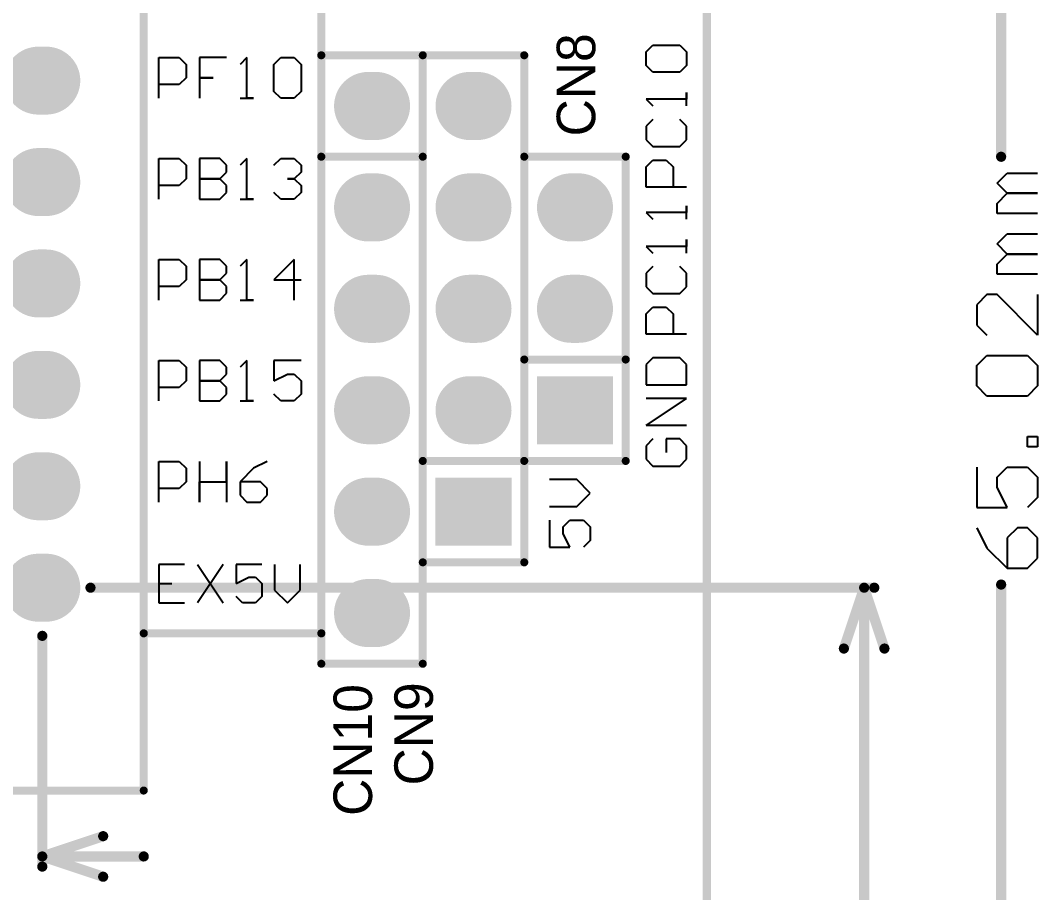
# Model space of a CAD drawing. Header units: millimetres. Extents: x -0.56 to 8.11, y -1.04 to 4.22.
# Drawn here: x 7.103 to 8.106, y 0.584 to 1.444 of the extents above; entities that cross this region are included whole.
import ezdxf

# ---------------------------------------------------------------- set-up
doc = ezdxf.new("R2010")
doc.units = ezdxf.units.MM
doc.header["$MEASUREMENT"] = 0
for name, color, linetype in [('BottomLayer', 5, 'Continuous'), ('BottomSolder', 6, 'Continuous'), ('KeepOutLayer', 6, 'Continuous'), ('MultiLayer', 9, 'Continuous'), ('PadHoleLayer', 156, 'Continuous'), ('TopLayer', 1, 'Continuous'), ('TopOverlay', 2, 'Continuous'), ('TopSolder', 216, 'Continuous')]:
    doc.layers.add(name, color=color, linetype=linetype)

# ---------------------------------------------------------------- blocks, each defined once
blk = doc.blocks.new('DC3_24P_12')
at = {"layer": 'BottomLayer', "const_width": 0.0591}
for points in [[(0.0961, -0.6), (0.1039, -0.6)], [(0.0961, -0.7), (0.1039, -0.7)], [(0.0961, -0.8), (0.1039, -0.8)], [(0.0961, -0.9), (0.1039, -0.9)], [(0.0961, -1), (0.1039, -1)], [(0.0961, -1.1), (0.1039, -1.1)]]:
    blk.add_lwpolyline(points, dxfattribs=at)
at = {"layer": 'BottomLayer', "const_width": 0.0295}
for points in [[(0.0813, -0.6, 1), (0.1108, -0.6, 1)], [(0.0892, -0.6, 1), (0.1187, -0.6, 1)], [(0.0813, -0.7, 1), (0.1108, -0.7, 1)], [(0.0892, -0.7, 1), (0.1187, -0.7, 1)], [(0.0813, -0.8, 1), (0.1108, -0.8, 1)], [(0.0892, -0.8, 1), (0.1187, -0.8, 1)], [(0.0813, -0.9, 1), (0.1108, -0.9, 1)], [(0.0892, -0.9, 1), (0.1187, -0.9, 1)], [(0.0813, -1, 1), (0.1108, -1, 1)], [(0.0892, -1, 1), (0.1187, -1, 1)], [(0.0813, -1.1, 1), (0.1108, -1.1, 1)], [(0.0892, -1.1, 1), (0.1187, -1.1, 1)]]:
    blk.add_lwpolyline(points, format="xyb", close=True, dxfattribs=at)
at = {"layer": 'BottomSolder', "const_width": 0.0671}
for points in [[(0.0961, -0.6), (0.1039, -0.6)], [(0.0961, -0.7), (0.1039, -0.7)], [(0.0961, -0.8), (0.1039, -0.8)], [(0.0961, -0.9), (0.1039, -0.9)], [(0.0961, -1), (0.1039, -1)], [(0.0961, -1.1), (0.1039, -1.1)]]:
    blk.add_lwpolyline(points, dxfattribs=at)
at = {"layer": 'BottomSolder', "const_width": 0.0335}
for points in [[(0.0793, -0.6, 1), (0.1128, -0.6, 1)], [(0.0872, -0.6, 1), (0.1207, -0.6, 1)], [(0.0793, -0.7, 1), (0.1128, -0.7, 1)], [(0.0872, -0.7, 1), (0.1207, -0.7, 1)], [(0.0793, -0.8, 1), (0.1128, -0.8, 1)], [(0.0872, -0.8, 1), (0.1207, -0.8, 1)], [(0.0793, -0.9, 1), (0.1128, -0.9, 1)], [(0.0872, -0.9, 1), (0.1207, -0.9, 1)], [(0.0793, -1, 1), (0.1128, -1, 1)], [(0.0872, -1, 1), (0.1207, -1, 1)], [(0.0793, -1.1, 1), (0.1128, -1.1, 1)], [(0.0872, -1.1, 1), (0.1207, -1.1, 1)]]:
    blk.add_lwpolyline(points, format="xyb", close=True, dxfattribs=at)
at = {"layer": 'MultiLayer', "const_width": 0.0591}
for points in [[(0.0961, -0.6), (0.1039, -0.6)], [(0.0961, -0.7), (0.1039, -0.7)], [(0.0961, -0.8), (0.1039, -0.8)], [(0.0961, -0.9), (0.1039, -0.9)], [(0.0961, -1), (0.1039, -1)], [(0.0961, -1.1), (0.1039, -1.1)]]:
    blk.add_lwpolyline(points, dxfattribs=at)
at = {"layer": 'MultiLayer', "const_width": 0.0295}
for points in [[(0.0813, -0.6, 1), (0.1108, -0.6, 1)], [(0.0892, -0.6, 1), (0.1187, -0.6, 1)], [(0.0813, -0.7, 1), (0.1108, -0.7, 1)], [(0.0892, -0.7, 1), (0.1187, -0.7, 1)], [(0.0813, -0.8, 1), (0.1108, -0.8, 1)], [(0.0892, -0.8, 1), (0.1187, -0.8, 1)], [(0.0813, -0.9, 1), (0.1108, -0.9, 1)], [(0.0892, -0.9, 1), (0.1187, -0.9, 1)], [(0.0813, -1, 1), (0.1108, -1, 1)], [(0.0892, -1, 1), (0.1187, -1, 1)], [(0.0813, -1.1, 1), (0.1108, -1.1, 1)], [(0.0892, -1.1, 1), (0.1187, -1.1, 1)]]:
    blk.add_lwpolyline(points, format="xyb", close=True, dxfattribs=at)
at = {"layer": 'PadHoleLayer', "const_width": 0.0197}
for points in [[(0.0902, -0.6, 1), (0.1098, -0.6, 1)], [(0.0902, -0.7, 1), (0.1098, -0.7, 1)], [(0.0902, -0.8, 1), (0.1098, -0.8, 1)], [(0.0902, -0.9, 1), (0.1098, -0.9, 1)], [(0.0902, -1, 1), (0.1098, -1, 1)], [(0.0902, -1.1, 1), (0.1098, -1.1, 1)]]:
    blk.add_lwpolyline(points, format="xyb", close=True, dxfattribs=at)
at = {"layer": 'TopLayer', "const_width": 0.0591}
for points in [[(0.0961, -0.6), (0.1039, -0.6)], [(0.0961, -0.7), (0.1039, -0.7)], [(0.0961, -0.8), (0.1039, -0.8)], [(0.0961, -0.9), (0.1039, -0.9)], [(0.0961, -1), (0.1039, -1)], [(0.0961, -1.1), (0.1039, -1.1)]]:
    blk.add_lwpolyline(points, dxfattribs=at)
at = {"layer": 'TopLayer', "const_width": 0.0295}
for points in [[(0.0813, -0.6, 1), (0.1108, -0.6, 1)], [(0.0892, -0.6, 1), (0.1187, -0.6, 1)], [(0.0813, -0.7, 1), (0.1108, -0.7, 1)], [(0.0892, -0.7, 1), (0.1187, -0.7, 1)], [(0.0813, -0.8, 1), (0.1108, -0.8, 1)], [(0.0892, -0.8, 1), (0.1187, -0.8, 1)], [(0.0813, -0.9, 1), (0.1108, -0.9, 1)], [(0.0892, -0.9, 1), (0.1187, -0.9, 1)], [(0.0813, -1, 1), (0.1108, -1, 1)], [(0.0892, -1, 1), (0.1187, -1, 1)], [(0.0813, -1.1, 1), (0.1108, -1.1, 1)], [(0.0892, -1.1, 1), (0.1187, -1.1, 1)]]:
    blk.add_lwpolyline(points, format="xyb", close=True, dxfattribs=at)
at = {"layer": 'TopOverlay', "const_width": 0.00787}
for points in [[(0.2, -1.3), (0.2, 0.2)], [(-0.1, -1.3), (0.2, -1.3)]]:
    blk.add_lwpolyline(points, dxfattribs=at)
at = {"layer": 'TopOverlay', "const_width": 0.00394}
blk.add_lwpolyline([(0.198, -1.3, 1), (0.202, -1.3, 1)], format="xyb", close=True, dxfattribs=at)
blk.add_lwpolyline([(0.198, -1.3, 1), (0.202, -1.3, 1)], format="xyb", close=True, dxfattribs=at)
at = {"layer": 'TopSolder', "const_width": 0.0671}
for points in [[(0.0961, -0.6), (0.1039, -0.6)], [(0.0961, -0.7), (0.1039, -0.7)], [(0.0961, -0.8), (0.1039, -0.8)], [(0.0961, -0.9), (0.1039, -0.9)], [(0.0961, -1), (0.1039, -1)], [(0.0961, -1.1), (0.1039, -1.1)]]:
    blk.add_lwpolyline(points, dxfattribs=at)
at = {"layer": 'TopSolder', "const_width": 0.0335}
for points in [[(0.0793, -0.6, 1), (0.1128, -0.6, 1)], [(0.0872, -0.6, 1), (0.1207, -0.6, 1)], [(0.0793, -0.7, 1), (0.1128, -0.7, 1)], [(0.0872, -0.7, 1), (0.1207, -0.7, 1)], [(0.0793, -0.8, 1), (0.1128, -0.8, 1)], [(0.0872, -0.8, 1), (0.1207, -0.8, 1)], [(0.0793, -0.9, 1), (0.1128, -0.9, 1)], [(0.0872, -0.9, 1), (0.1207, -0.9, 1)], [(0.0793, -1, 1), (0.1128, -1, 1)], [(0.0872, -1, 1), (0.1207, -1, 1)], [(0.0793, -1.1, 1), (0.1128, -1.1, 1)], [(0.0872, -1.1, 1), (0.1207, -1.1, 1)]]:
    blk.add_lwpolyline(points, format="xyb", close=True, dxfattribs=at)
blk = doc.blocks.new('CON1X3_2_54____20')
at = {"layer": 'BottomLayer', "const_width": 0.0591}
for points in [[(0.1, 0.0039), (0.1, -0.0039)], [(0.2, 0.0039), (0.2, -0.0039)]]:
    blk.add_lwpolyline(points, dxfattribs=at)
at = {"layer": 'BottomLayer', "const_width": 0.0295}
for points in [[(0.0852, 0.0039, 1), (0.1148, 0.0039, 1)], [(0.1852, 0.0039, 1), (0.2148, 0.0039, 1)], [(0.0852, -0.0039, 1), (0.1148, -0.0039, 1)], [(0.1852, -0.0039, 1), (0.2148, -0.0039, 1)]]:
    blk.add_lwpolyline(points, format="xyb", close=True, dxfattribs=at)
at = {"layer": 'BottomLayer'}
blk.add_solid([(-0.0295, -0.0335), (0.0295, -0.0335), (-0.0295, 0.0335), (0.0295, 0.0335)], dxfattribs=at)
at = {"layer": 'BottomSolder', "const_width": 0.0671}
for points in [[(0.1, 0.0039), (0.1, -0.0039)], [(0.2, 0.0039), (0.2, -0.0039)]]:
    blk.add_lwpolyline(points, dxfattribs=at)
at = {"layer": 'BottomSolder', "const_width": 0.0335}
for points in [[(0.0832, 0.0039, 1), (0.1168, 0.0039, 1)], [(0.1832, 0.0039, 1), (0.2168, 0.0039, 1)], [(0.0832, -0.0039, 1), (0.1168, -0.0039, 1)], [(0.1832, -0.0039, 1), (0.2168, -0.0039, 1)]]:
    blk.add_lwpolyline(points, format="xyb", close=True, dxfattribs=at)
at = {"layer": 'BottomSolder'}
blk.add_solid([(-0.0335, -0.0375), (0.0335, -0.0375), (-0.0335, 0.0375), (0.0335, 0.0375)], dxfattribs=at)
at = {"layer": 'MultiLayer', "const_width": 0.0591}
for points in [[(0.1, 0.0039), (0.1, -0.0039)], [(0.2, 0.0039), (0.2, -0.0039)]]:
    blk.add_lwpolyline(points, dxfattribs=at)
at = {"layer": 'MultiLayer', "const_width": 0.0295}
for points in [[(0.0852, 0.0039, 1), (0.1148, 0.0039, 1)], [(0.1852, 0.0039, 1), (0.2148, 0.0039, 1)], [(0.0852, -0.0039, 1), (0.1148, -0.0039, 1)], [(0.1852, -0.0039, 1), (0.2148, -0.0039, 1)]]:
    blk.add_lwpolyline(points, format="xyb", close=True, dxfattribs=at)
at = {"layer": 'MultiLayer'}
blk.add_solid([(-0.0295, -0.0335), (0.0295, -0.0335), (-0.0295, 0.0335), (0.0295, 0.0335)], dxfattribs=at)
at = {"layer": 'PadHoleLayer', "const_width": 0.0197}
for points in [[(-0.0098, 0, 1), (0.0098, 0, 1)], [(0.0902, 0, 1), (0.1098, 0, 1)], [(0.1902, 0, 1), (0.2098, 0, 1)]]:
    blk.add_lwpolyline(points, format="xyb", close=True, dxfattribs=at)
at = {"layer": 'TopLayer', "const_width": 0.0591}
for points in [[(0.1, 0.0039), (0.1, -0.0039)], [(0.2, 0.0039), (0.2, -0.0039)]]:
    blk.add_lwpolyline(points, dxfattribs=at)
at = {"layer": 'TopLayer', "const_width": 0.0295}
for points in [[(0.0852, 0.0039, 1), (0.1148, 0.0039, 1)], [(0.1852, 0.0039, 1), (0.2148, 0.0039, 1)], [(0.0852, -0.0039, 1), (0.1148, -0.0039, 1)], [(0.1852, -0.0039, 1), (0.2148, -0.0039, 1)]]:
    blk.add_lwpolyline(points, format="xyb", close=True, dxfattribs=at)
at = {"layer": 'TopLayer'}
blk.add_solid([(-0.0295, -0.0335), (0.0295, -0.0335), (-0.0295, 0.0335), (0.0295, 0.0335)], dxfattribs=at)
at = {"layer": 'TopOverlay', "const_width": 0.00787}
for points in [[(-0.05, 0.05), (0.25, 0.05)], [(-0.05, 0.05), (-0.05, -0.05)], [(0.05, 0.05), (0.05, -0.05)], [(0.25, 0.05), (0.25, -0.05)], [(-0.05, -0.05), (0.25, -0.05)]]:
    blk.add_lwpolyline(points, dxfattribs=at)
at = {"layer": 'TopOverlay', "const_width": 0.00394}
for points in [[(-0.052, 0.05, 1), (-0.048, 0.05, 1)], [(-0.052, 0.05, 1), (-0.048, 0.05, 1)], [(0.048, 0.05, 1), (0.052, 0.05, 1)], [(0.248, 0.05, 1), (0.252, 0.05, 1)], [(0.248, 0.05, 1), (0.252, 0.05, 1)], [(-0.052, -0.05, 1), (-0.048, -0.05, 1)], [(-0.052, -0.05, 1), (-0.048, -0.05, 1)], [(0.048, -0.05, 1), (0.052, -0.05, 1)], [(0.248, -0.05, 1), (0.252, -0.05, 1)], [(0.248, -0.05, 1), (0.252, -0.05, 1)]]:
    blk.add_lwpolyline(points, format="xyb", close=True, dxfattribs=at)
at = {"layer": 'TopSolder', "const_width": 0.0671}
for points in [[(0.1, 0.0039), (0.1, -0.0039)], [(0.2, 0.0039), (0.2, -0.0039)]]:
    blk.add_lwpolyline(points, dxfattribs=at)
at = {"layer": 'TopSolder', "const_width": 0.0335}
for points in [[(0.0832, 0.0039, 1), (0.1168, 0.0039, 1)], [(0.1832, 0.0039, 1), (0.2168, 0.0039, 1)], [(0.0832, -0.0039, 1), (0.1168, -0.0039, 1)], [(0.1832, -0.0039, 1), (0.2168, -0.0039, 1)]]:
    blk.add_lwpolyline(points, format="xyb", close=True, dxfattribs=at)
at = {"layer": 'TopSolder'}
blk.add_solid([(-0.0335, -0.0375), (0.0335, -0.0375), (-0.0335, 0.0375), (0.0335, 0.0375)], dxfattribs=at)
blk = doc.blocks.new('CON1X5_2_54____21')
at = {"layer": 'BottomLayer', "const_width": 0.0591}
for points in [[(0.1, 0.0039), (0.1, -0.0039)], [(0.2, 0.0039), (0.2, -0.0039)], [(0.3, 0.0039), (0.3, -0.0039)], [(0.4, 0.0039), (0.4, -0.0039)]]:
    blk.add_lwpolyline(points, dxfattribs=at)
at = {"layer": 'BottomLayer', "const_width": 0.0295}
for points in [[(0.0852, 0.0039, 1), (0.1148, 0.0039, 1)], [(0.1852, 0.0039, 1), (0.2148, 0.0039, 1)], [(0.2852, 0.0039, 1), (0.3148, 0.0039, 1)], [(0.3852, 0.0039, 1), (0.4148, 0.0039, 1)], [(0.0852, -0.0039, 1), (0.1148, -0.0039, 1)], [(0.1852, -0.0039, 1), (0.2148, -0.0039, 1)], [(0.2852, -0.0039, 1), (0.3148, -0.0039, 1)], [(0.3852, -0.0039, 1), (0.4148, -0.0039, 1)]]:
    blk.add_lwpolyline(points, format="xyb", close=True, dxfattribs=at)
at = {"layer": 'BottomLayer'}
blk.add_solid([(-0.0295, -0.0335), (0.0295, -0.0335), (-0.0295, 0.0335), (0.0295, 0.0335)], dxfattribs=at)
at = {"layer": 'BottomSolder', "const_width": 0.0671}
for points in [[(0.1, 0.0039), (0.1, -0.0039)], [(0.2, 0.0039), (0.2, -0.0039)], [(0.3, 0.0039), (0.3, -0.0039)], [(0.4, 0.0039), (0.4, -0.0039)]]:
    blk.add_lwpolyline(points, dxfattribs=at)
at = {"layer": 'BottomSolder', "const_width": 0.0335}
for points in [[(0.0832, 0.0039, 1), (0.1168, 0.0039, 1)], [(0.1832, 0.0039, 1), (0.2168, 0.0039, 1)], [(0.2832, 0.0039, 1), (0.3168, 0.0039, 1)], [(0.3832, 0.0039, 1), (0.4168, 0.0039, 1)], [(0.0832, -0.0039, 1), (0.1168, -0.0039, 1)], [(0.1832, -0.0039, 1), (0.2168, -0.0039, 1)], [(0.2832, -0.0039, 1), (0.3168, -0.0039, 1)], [(0.3832, -0.0039, 1), (0.4168, -0.0039, 1)]]:
    blk.add_lwpolyline(points, format="xyb", close=True, dxfattribs=at)
at = {"layer": 'BottomSolder'}
blk.add_solid([(-0.0335, -0.0375), (0.0335, -0.0375), (-0.0335, 0.0375), (0.0335, 0.0375)], dxfattribs=at)
at = {"layer": 'MultiLayer', "const_width": 0.0591}
for points in [[(0.1, 0.0039), (0.1, -0.0039)], [(0.2, 0.0039), (0.2, -0.0039)], [(0.3, 0.0039), (0.3, -0.0039)], [(0.4, 0.0039), (0.4, -0.0039)]]:
    blk.add_lwpolyline(points, dxfattribs=at)
at = {"layer": 'MultiLayer', "const_width": 0.0295}
for points in [[(0.0852, 0.0039, 1), (0.1148, 0.0039, 1)], [(0.1852, 0.0039, 1), (0.2148, 0.0039, 1)], [(0.2852, 0.0039, 1), (0.3148, 0.0039, 1)], [(0.3852, 0.0039, 1), (0.4148, 0.0039, 1)], [(0.0852, -0.0039, 1), (0.1148, -0.0039, 1)], [(0.1852, -0.0039, 1), (0.2148, -0.0039, 1)], [(0.2852, -0.0039, 1), (0.3148, -0.0039, 1)], [(0.3852, -0.0039, 1), (0.4148, -0.0039, 1)]]:
    blk.add_lwpolyline(points, format="xyb", close=True, dxfattribs=at)
at = {"layer": 'MultiLayer'}
blk.add_solid([(-0.0295, -0.0335), (0.0295, -0.0335), (-0.0295, 0.0335), (0.0295, 0.0335)], dxfattribs=at)
at = {"layer": 'PadHoleLayer', "const_width": 0.0197}
for points in [[(-0.0098, 0, 1), (0.0098, 0, 1)], [(0.0902, 0, 1), (0.1098, 0, 1)], [(0.1902, 0, 1), (0.2098, 0, 1)], [(0.2902, 0, 1), (0.3098, 0, 1)], [(0.3902, 0, 1), (0.4098, 0, 1)]]:
    blk.add_lwpolyline(points, format="xyb", close=True, dxfattribs=at)
at = {"layer": 'TopLayer', "const_width": 0.0591}
for points in [[(0.1, 0.0039), (0.1, -0.0039)], [(0.2, 0.0039), (0.2, -0.0039)], [(0.3, 0.0039), (0.3, -0.0039)], [(0.4, 0.0039), (0.4, -0.0039)]]:
    blk.add_lwpolyline(points, dxfattribs=at)
at = {"layer": 'TopLayer', "const_width": 0.0295}
for points in [[(0.0852, 0.0039, 1), (0.1148, 0.0039, 1)], [(0.1852, 0.0039, 1), (0.2148, 0.0039, 1)], [(0.2852, 0.0039, 1), (0.3148, 0.0039, 1)], [(0.3852, 0.0039, 1), (0.4148, 0.0039, 1)], [(0.0852, -0.0039, 1), (0.1148, -0.0039, 1)], [(0.1852, -0.0039, 1), (0.2148, -0.0039, 1)], [(0.2852, -0.0039, 1), (0.3148, -0.0039, 1)], [(0.3852, -0.0039, 1), (0.4148, -0.0039, 1)]]:
    blk.add_lwpolyline(points, format="xyb", close=True, dxfattribs=at)
at = {"layer": 'TopLayer'}
blk.add_solid([(-0.0295, -0.0335), (0.0295, -0.0335), (-0.0295, 0.0335), (0.0295, 0.0335)], dxfattribs=at)
at = {"layer": 'TopOverlay', "const_width": 0.00787}
for points in [[(-0.05, 0.05), (-0.05, -0.05)], [(-0.05, 0.05), (0.45, 0.05)], [(0.05, 0.05), (0.05, -0.05)], [(0.45, 0.05), (0.45, -0.05)], [(-0.05, -0.05), (0.45, -0.05)]]:
    blk.add_lwpolyline(points, dxfattribs=at)
at = {"layer": 'TopOverlay', "const_width": 0.00394}
for points in [[(-0.052, 0.05, 1), (-0.048, 0.05, 1)], [(-0.052, 0.05, 1), (-0.048, 0.05, 1)], [(0.048, 0.05, 1), (0.052, 0.05, 1)], [(0.448, 0.05, 1), (0.452, 0.05, 1)], [(0.448, 0.05, 1), (0.452, 0.05, 1)], [(-0.052, -0.05, 1), (-0.048, -0.05, 1)], [(-0.052, -0.05, 1), (-0.048, -0.05, 1)], [(0.048, -0.05, 1), (0.052, -0.05, 1)], [(0.448, -0.05, 1), (0.452, -0.05, 1)], [(0.448, -0.05, 1), (0.452, -0.05, 1)]]:
    blk.add_lwpolyline(points, format="xyb", close=True, dxfattribs=at)
at = {"layer": 'TopSolder', "const_width": 0.0671}
for points in [[(0.1, 0.0039), (0.1, -0.0039)], [(0.2, 0.0039), (0.2, -0.0039)], [(0.3, 0.0039), (0.3, -0.0039)], [(0.4, 0.0039), (0.4, -0.0039)]]:
    blk.add_lwpolyline(points, dxfattribs=at)
at = {"layer": 'TopSolder', "const_width": 0.0335}
for points in [[(0.0832, 0.0039, 1), (0.1168, 0.0039, 1)], [(0.1832, 0.0039, 1), (0.2168, 0.0039, 1)], [(0.2832, 0.0039, 1), (0.3168, 0.0039, 1)], [(0.3832, 0.0039, 1), (0.4168, 0.0039, 1)], [(0.0832, -0.0039, 1), (0.1168, -0.0039, 1)], [(0.1832, -0.0039, 1), (0.2168, -0.0039, 1)], [(0.2832, -0.0039, 1), (0.3168, -0.0039, 1)], [(0.3832, -0.0039, 1), (0.4168, -0.0039, 1)]]:
    blk.add_lwpolyline(points, format="xyb", close=True, dxfattribs=at)
at = {"layer": 'TopSolder'}
blk.add_solid([(-0.0335, -0.0375), (0.0335, -0.0375), (-0.0335, 0.0375), (0.0335, 0.0375)], dxfattribs=at)
blk = doc.blocks.new('CON1X6_2_54______M_22')
at = {"layer": 'BottomLayer', "const_width": 0.0591}
for points in [[(0, 0.0039), (0, -0.0039)], [(0.1, 0.0039), (0.1, -0.0039)], [(0.2, 0.0039), (0.2, -0.0039)], [(0.3, 0.0039), (0.3, -0.0039)], [(0.4, 0.0039), (0.4, -0.0039)], [(0.5, 0.0039), (0.5, -0.0039)]]:
    blk.add_lwpolyline(points, dxfattribs=at)
at = {"layer": 'BottomLayer', "const_width": 0.0295}
for points in [[(-0.0148, 0.0039, 1), (0.0148, 0.0039, 1)], [(0.0852, 0.0039, 1), (0.1148, 0.0039, 1)], [(0.1852, 0.0039, 1), (0.2148, 0.0039, 1)], [(0.2852, 0.0039, 1), (0.3148, 0.0039, 1)], [(0.3852, 0.0039, 1), (0.4148, 0.0039, 1)], [(0.4852, 0.0039, 1), (0.5148, 0.0039, 1)], [(-0.0148, -0.0039, 1), (0.0148, -0.0039, 1)], [(0.0852, -0.0039, 1), (0.1148, -0.0039, 1)], [(0.1852, -0.0039, 1), (0.2148, -0.0039, 1)], [(0.2852, -0.0039, 1), (0.3148, -0.0039, 1)], [(0.3852, -0.0039, 1), (0.4148, -0.0039, 1)], [(0.4852, -0.0039, 1), (0.5148, -0.0039, 1)]]:
    blk.add_lwpolyline(points, format="xyb", close=True, dxfattribs=at)
at = {"layer": 'BottomSolder', "const_width": 0.0671}
for points in [[(0, 0.0039), (0, -0.0039)], [(0.1, 0.0039), (0.1, -0.0039)], [(0.2, 0.0039), (0.2, -0.0039)], [(0.3, 0.0039), (0.3, -0.0039)], [(0.4, 0.0039), (0.4, -0.0039)], [(0.5, 0.0039), (0.5, -0.0039)]]:
    blk.add_lwpolyline(points, dxfattribs=at)
at = {"layer": 'BottomSolder', "const_width": 0.0335}
for points in [[(-0.0168, 0.0039, 1), (0.0168, 0.0039, 1)], [(0.0832, 0.0039, 1), (0.1168, 0.0039, 1)], [(0.1832, 0.0039, 1), (0.2168, 0.0039, 1)], [(0.2832, 0.0039, 1), (0.3168, 0.0039, 1)], [(0.3832, 0.0039, 1), (0.4168, 0.0039, 1)], [(0.4832, 0.0039, 1), (0.5168, 0.0039, 1)], [(-0.0168, -0.0039, 1), (0.0168, -0.0039, 1)], [(0.0832, -0.0039, 1), (0.1168, -0.0039, 1)], [(0.1832, -0.0039, 1), (0.2168, -0.0039, 1)], [(0.2832, -0.0039, 1), (0.3168, -0.0039, 1)], [(0.3832, -0.0039, 1), (0.4168, -0.0039, 1)], [(0.4832, -0.0039, 1), (0.5168, -0.0039, 1)]]:
    blk.add_lwpolyline(points, format="xyb", close=True, dxfattribs=at)
at = {"layer": 'MultiLayer', "const_width": 0.0591}
for points in [[(0, 0.0039), (0, -0.0039)], [(0.1, 0.0039), (0.1, -0.0039)], [(0.2, 0.0039), (0.2, -0.0039)], [(0.3, 0.0039), (0.3, -0.0039)], [(0.4, 0.0039), (0.4, -0.0039)], [(0.5, 0.0039), (0.5, -0.0039)]]:
    blk.add_lwpolyline(points, dxfattribs=at)
at = {"layer": 'MultiLayer', "const_width": 0.0295}
for points in [[(-0.0148, 0.0039, 1), (0.0148, 0.0039, 1)], [(0.0852, 0.0039, 1), (0.1148, 0.0039, 1)], [(0.1852, 0.0039, 1), (0.2148, 0.0039, 1)], [(0.2852, 0.0039, 1), (0.3148, 0.0039, 1)], [(0.3852, 0.0039, 1), (0.4148, 0.0039, 1)], [(0.4852, 0.0039, 1), (0.5148, 0.0039, 1)], [(-0.0148, -0.0039, 1), (0.0148, -0.0039, 1)], [(0.0852, -0.0039, 1), (0.1148, -0.0039, 1)], [(0.1852, -0.0039, 1), (0.2148, -0.0039, 1)], [(0.2852, -0.0039, 1), (0.3148, -0.0039, 1)], [(0.3852, -0.0039, 1), (0.4148, -0.0039, 1)], [(0.4852, -0.0039, 1), (0.5148, -0.0039, 1)]]:
    blk.add_lwpolyline(points, format="xyb", close=True, dxfattribs=at)
at = {"layer": 'PadHoleLayer', "const_width": 0.0157}
for points in [[(-0.0079, 0, 1), (0.0079, 0, 1)], [(0.0921, 0, 1), (0.1079, 0, 1)], [(0.1921, 0, 1), (0.2079, 0, 1)], [(0.2921, 0, 1), (0.3079, 0, 1)], [(0.3921, 0, 1), (0.4079, 0, 1)], [(0.4921, 0, 1), (0.5079, 0, 1)]]:
    blk.add_lwpolyline(points, format="xyb", close=True, dxfattribs=at)
at = {"layer": 'TopLayer', "const_width": 0.0591}
for points in [[(0, 0.0039), (0, -0.0039)], [(0.1, 0.0039), (0.1, -0.0039)], [(0.2, 0.0039), (0.2, -0.0039)], [(0.3, 0.0039), (0.3, -0.0039)], [(0.4, 0.0039), (0.4, -0.0039)], [(0.5, 0.0039), (0.5, -0.0039)]]:
    blk.add_lwpolyline(points, dxfattribs=at)
at = {"layer": 'TopLayer', "const_width": 0.0295}
for points in [[(-0.0148, 0.0039, 1), (0.0148, 0.0039, 1)], [(0.0852, 0.0039, 1), (0.1148, 0.0039, 1)], [(0.1852, 0.0039, 1), (0.2148, 0.0039, 1)], [(0.2852, 0.0039, 1), (0.3148, 0.0039, 1)], [(0.3852, 0.0039, 1), (0.4148, 0.0039, 1)], [(0.4852, 0.0039, 1), (0.5148, 0.0039, 1)], [(-0.0148, -0.0039, 1), (0.0148, -0.0039, 1)], [(0.0852, -0.0039, 1), (0.1148, -0.0039, 1)], [(0.1852, -0.0039, 1), (0.2148, -0.0039, 1)], [(0.2852, -0.0039, 1), (0.3148, -0.0039, 1)], [(0.3852, -0.0039, 1), (0.4148, -0.0039, 1)], [(0.4852, -0.0039, 1), (0.5148, -0.0039, 1)]]:
    blk.add_lwpolyline(points, format="xyb", close=True, dxfattribs=at)
at = {"layer": 'TopOverlay', "const_width": 0.00787}
for points in [[(-0.05, -0.05), (-0.05, 0.05)], [(0.55, 0.05), (-0.05, 0.05)], [(0.05, -0.05), (0.05, 0.05)], [(0.55, -0.05), (0.55, 0.05)], [(0.55, -0.05), (-0.05, -0.05)]]:
    blk.add_lwpolyline(points, dxfattribs=at)
at = {"layer": 'TopOverlay', "const_width": 0.00394}
for points in [[(-0.052, 0.05, 1), (-0.048, 0.05, 1)], [(-0.052, 0.05, 1), (-0.048, 0.05, 1)], [(0.048, 0.05, 1), (0.052, 0.05, 1)], [(0.548, 0.05, 1), (0.552, 0.05, 1)], [(0.548, 0.05, 1), (0.552, 0.05, 1)], [(-0.052, -0.05, 1), (-0.048, -0.05, 1)], [(-0.052, -0.05, 1), (-0.048, -0.05, 1)], [(0.048, -0.05, 1), (0.052, -0.05, 1)], [(0.548, -0.05, 1), (0.552, -0.05, 1)], [(0.548, -0.05, 1), (0.552, -0.05, 1)]]:
    blk.add_lwpolyline(points, format="xyb", close=True, dxfattribs=at)
at = {"layer": 'TopSolder', "const_width": 0.0671}
for points in [[(0, 0.0039), (0, -0.0039)], [(0.1, 0.0039), (0.1, -0.0039)], [(0.2, 0.0039), (0.2, -0.0039)], [(0.3, 0.0039), (0.3, -0.0039)], [(0.4, 0.0039), (0.4, -0.0039)], [(0.5, 0.0039), (0.5, -0.0039)]]:
    blk.add_lwpolyline(points, dxfattribs=at)
at = {"layer": 'TopSolder', "const_width": 0.0335}
for points in [[(-0.0168, 0.0039, 1), (0.0168, 0.0039, 1)], [(0.0832, 0.0039, 1), (0.1168, 0.0039, 1)], [(0.1832, 0.0039, 1), (0.2168, 0.0039, 1)], [(0.2832, 0.0039, 1), (0.3168, 0.0039, 1)], [(0.3832, 0.0039, 1), (0.4168, 0.0039, 1)], [(0.4832, 0.0039, 1), (0.5168, 0.0039, 1)], [(-0.0168, -0.0039, 1), (0.0168, -0.0039, 1)], [(0.0832, -0.0039, 1), (0.1168, -0.0039, 1)], [(0.1832, -0.0039, 1), (0.2168, -0.0039, 1)], [(0.2832, -0.0039, 1), (0.3168, -0.0039, 1)], [(0.3832, -0.0039, 1), (0.4168, -0.0039, 1)], [(0.4832, -0.0039, 1), (0.5168, -0.0039, 1)]]:
    blk.add_lwpolyline(points, format="xyb", close=True, dxfattribs=at)

msp = doc.modelspace()

# ---------------------------------------------------------------- linework, layer by layer
at = {"layer": 'KeepOutLayer'}
for p, q in [((8.066, 1.2839), (8.076, 1.2939)), ((8.076, 1.2939), (8.106, 1.2939)), ((8.076, 1.2739), (8.066, 1.2839)), ((8.066, 1.2639), (8.076, 1.2739)), ((8.076, 1.2739), (8.106, 1.2739)), ((8.106, 1.2739), (8.076, 1.2739)), ((8.066, 1.2539), (8.066, 1.2639)), ((8.106, 1.2539), (8.066, 1.2539)), ((8.066, 1.224), (8.076, 1.234)), ((8.076, 1.234), (8.106, 1.234)), ((8.076, 1.214), (8.066, 1.224)), ((8.066, 1.204), (8.076, 1.214)), ((8.076, 1.214), (8.106, 1.214)), ((8.106, 1.214), (8.076, 1.214)), ((8.066, 1.194), (8.066, 1.204)), ((8.106, 1.194), (8.066, 1.194)), ((8.056, 1.174), (8.046, 1.164)), ((8.066, 1.174), (8.056, 1.174)), ((8.106, 1.134), (8.066, 1.174)), ((8.106, 1.174), (8.106, 1.134)), ((8.046, 1.164), (8.046, 1.144)), ((8.046, 1.144), (8.056, 1.134)), ((8.046, 1.104), (8.056, 1.114)), ((8.056, 1.114), (8.096, 1.114)), ((8.096, 1.114), (8.106, 1.104)), ((8.046, 1.084), (8.046, 1.104)), ((8.106, 1.104), (8.106, 1.084)), ((8.056, 1.074), (8.046, 1.084)), ((8.106, 1.084), (8.096, 1.074)), ((8.096, 1.074), (8.056, 1.074)), ((8.096, 1.024), (8.096, 1.034)), ((8.096, 1.034), (8.106, 1.034)), ((8.106, 1.034), (8.106, 1.024)), ((8.106, 1.024), (8.096, 1.024)), ((8.046, 1.004), (8.046, 0.964)), ((8.066, 0.994), (8.076, 1.004)), ((8.076, 1.004), (8.096, 1.004)), ((8.096, 1.004), (8.106, 0.994)), ((8.066, 0.984), (8.066, 0.994)), ((8.106, 0.994), (8.106, 0.974)), ((8.076, 0.964), (8.066, 0.984)), ((8.106, 0.974), (8.096, 0.964)), ((8.046, 0.964), (8.076, 0.964)), ((8.046, 0.9441), (8.056, 0.9241)), ((8.086, 0.9441), (8.076, 0.9341)), ((8.096, 0.9441), (8.086, 0.9441)), ((8.106, 0.9341), (8.096, 0.9441)), ((8.076, 0.9341), (8.076, 0.9041)), ((8.106, 0.9141), (8.106, 0.9341)), ((8.056, 0.9241), (8.076, 0.9041)), ((8.096, 0.9041), (8.106, 0.9141)), ((8.076, 0.9041), (8.096, 0.9041))]:
    msp.add_line(p, q, dxfattribs=at)
for points, const_width in [([(7.78, 0), (7.78, 4.04)], 0.008), ([(8.07, 1.3099), (8.07, 2.395)], 0.01), ([(8.07, -0.165), (8.07, 0.8881)], 0.01), ([(7.1725, 0.885), (7.945, 0.885)], 0.01), ([(7.915, 0.825), (7.935, 0.885)], 0.01), ([(7.935, 0.885), (7.955, 0.825)], 0.01), ([(7.935, 0.5549), (7.935, 0.885)], 0.01), ([(7.125, 0.61), (7.125, 0.8375)], 0.01), ([(7.125, 0.62), (7.185, 0.64)], 0.01), ([(7.125, 0.62), (7.185, 0.6)], 0.01), ([(7.125, 0.62), (7.225, 0.62)], 0.01)]:
    msp.add_lwpolyline(points, dxfattribs=dict(at, const_width=const_width))
at = {"layer": 'KeepOutLayer', "const_width": 0.005}
for points in [[(8.0675, 1.3099, 1), (8.0725, 1.3099, 1)], [(8.0675, 0.8881, 1), (8.0725, 0.8881, 1)], [(7.17, 0.885, 1), (7.175, 0.885, 1)], [(7.9325, 0.885, 1), (7.9375, 0.885, 1)], [(7.9325, 0.885, 1), (7.9375, 0.885, 1)], [(7.9325, 0.885, 1), (7.9375, 0.885, 1)], [(7.9425, 0.885, 1), (7.9475, 0.885, 1)], [(7.1225, 0.8375, 1), (7.1275, 0.8375, 1)], [(7.9125, 0.825, 1), (7.9175, 0.825, 1)], [(7.9525, 0.825, 1), (7.9575, 0.825, 1)], [(7.1825, 0.64, 1), (7.1875, 0.64, 1)], [(7.1225, 0.62, 1), (7.1275, 0.62, 1)], [(7.1225, 0.62, 1), (7.1275, 0.62, 1)], [(7.1225, 0.62, 1), (7.1275, 0.62, 1)], [(7.2225, 0.62, 1), (7.2275, 0.62, 1)], [(7.1225, 0.61, 1), (7.1275, 0.61, 1)], [(7.1825, 0.6, 1), (7.1875, 0.6, 1)]]:
    msp.add_lwpolyline(points, format="xyb", close=True, dxfattribs=at)
at = {"layer": 'TopOverlay'}
for p, q in [((7.72, 1.4133), (7.7267, 1.42)), ((7.7267, 1.42), (7.7533, 1.42)), ((7.7533, 1.42), (7.76, 1.4133)), ((7.24, 1.3677), (7.24, 1.4077)), ((7.24, 1.4077), (7.26, 1.4077)), ((7.26, 1.4077), (7.2667, 1.401)), ((7.3066, 1.4077), (7.28, 1.4077)), ((7.28, 1.4077), (7.28, 1.3877)), ((7.3266, 1.4077), (7.32, 1.401)), ((7.3266, 1.3677), (7.3266, 1.4077)), ((7.3533, 1.401), (7.36, 1.4077)), ((7.36, 1.4077), (7.3733, 1.4077)), ((7.3733, 1.4077), (7.38, 1.401)), ((7.72, 1.4), (7.72, 1.4133)), ((7.76, 1.4133), (7.76, 1.4)), ((7.2667, 1.401), (7.2667, 1.3877)), ((7.3533, 1.3744), (7.3533, 1.401)), ((7.38, 1.401), (7.38, 1.3744)), ((7.7267, 1.3933), (7.72, 1.4)), ((7.76, 1.4), (7.7533, 1.3933)), ((7.2667, 1.3877), (7.26, 1.3811)), ((7.28, 1.3877), (7.2933, 1.3877)), ((7.2933, 1.3877), (7.28, 1.3877)), ((7.28, 1.3877), (7.28, 1.3677)), ((7.7533, 1.3933), (7.7267, 1.3933)), ((7.26, 1.3811), (7.24, 1.3811)), ((7.36, 1.3677), (7.3533, 1.3744)), ((7.38, 1.3744), (7.3733, 1.3677)), ((7.32, 1.3677), (7.3333, 1.3677)), ((7.3333, 1.3677), (7.3266, 1.3677)), ((7.3733, 1.3677), (7.36, 1.3677)), ((7.76, 1.3666), (7.72, 1.3666)), ((7.72, 1.3666), (7.7267, 1.36)), ((7.76, 1.36), (7.76, 1.3733)), ((7.76, 1.3733), (7.76, 1.3666)), ((7.7267, 1.3466), (7.72, 1.34)), ((7.76, 1.34), (7.7533, 1.3466)), ((7.72, 1.34), (7.72, 1.3267)), ((7.76, 1.3267), (7.76, 1.34)), ((7.72, 1.3267), (7.7267, 1.32)), ((7.7533, 1.32), (7.76, 1.3267)), ((7.7267, 1.32), (7.7533, 1.32)), ((7.24, 1.2682), (7.24, 1.3082)), ((7.24, 1.3082), (7.26, 1.3082)), ((7.26, 1.3082), (7.2667, 1.3015)), ((7.28, 1.3082), (7.28, 1.2682)), ((7.3, 1.3082), (7.28, 1.3082)), ((7.3066, 1.3015), (7.3, 1.3082)), ((7.3266, 1.3082), (7.32, 1.3015)), ((7.3266, 1.2682), (7.3266, 1.3082)), ((7.3533, 1.3015), (7.36, 1.3082)), ((7.36, 1.3082), (7.3733, 1.3082)), ((7.3733, 1.3082), (7.38, 1.3015)), ((7.72, 1.3), (7.7267, 1.3067)), ((7.7267, 1.3067), (7.74, 1.3067)), ((7.74, 1.3067), (7.7467, 1.3)), ((7.2667, 1.3015), (7.2667, 1.2882)), ((7.3, 1.2882), (7.3066, 1.2948)), ((7.3066, 1.2948), (7.3066, 1.3015)), ((7.38, 1.2948), (7.3733, 1.2882)), ((7.38, 1.3015), (7.38, 1.2948)), ((7.72, 1.28), (7.72, 1.3)), ((7.7467, 1.3), (7.7467, 1.28)), ((7.2667, 1.2882), (7.26, 1.2815)), ((7.3, 1.2882), (7.28, 1.2882)), ((7.28, 1.2882), (7.3, 1.2882)), ((7.3066, 1.2815), (7.3, 1.2882)), ((7.3733, 1.2882), (7.3666, 1.2882)), ((7.3666, 1.2882), (7.3733, 1.2882)), ((7.3733, 1.2882), (7.38, 1.2815)), ((7.26, 1.2815), (7.24, 1.2815)), ((7.3, 1.2682), (7.3066, 1.2748)), ((7.3066, 1.2748), (7.3066, 1.2815)), ((7.36, 1.2682), (7.3533, 1.2748)), ((7.38, 1.2748), (7.3733, 1.2682)), ((7.38, 1.2815), (7.38, 1.2748)), ((7.76, 1.28), (7.72, 1.28)), ((7.28, 1.2682), (7.3, 1.2682)), ((7.32, 1.2682), (7.3333, 1.2682)), ((7.3333, 1.2682), (7.3266, 1.2682)), ((7.3733, 1.2682), (7.36, 1.2682)), ((7.76, 1.255), (7.72, 1.255)), ((7.72, 1.255), (7.7267, 1.2483)), ((7.76, 1.2483), (7.76, 1.2616)), ((7.76, 1.2616), (7.76, 1.255)), ((7.76, 1.215), (7.76, 1.2283)), ((7.76, 1.2283), (7.76, 1.2216)), ((7.76, 1.2216), (7.72, 1.2216)), ((7.72, 1.2216), (7.7267, 1.215)), ((7.24, 1.1686), (7.24, 1.2086)), ((7.24, 1.2086), (7.26, 1.2086)), ((7.26, 1.2086), (7.2667, 1.202)), ((7.28, 1.2086), (7.28, 1.1686)), ((7.3, 1.2086), (7.28, 1.2086)), ((7.3066, 1.202), (7.3, 1.2086)), ((7.3266, 1.2086), (7.32, 1.202)), ((7.3266, 1.1686), (7.3266, 1.2086)), ((7.3733, 1.2086), (7.3533, 1.1886)), ((7.3733, 1.1686), (7.3733, 1.2086)), ((7.2667, 1.202), (7.2667, 1.1886)), ((7.3, 1.1886), (7.3066, 1.1953)), ((7.3066, 1.1953), (7.3066, 1.202)), ((7.7267, 1.2016), (7.72, 1.195)), ((7.72, 1.195), (7.72, 1.1817)), ((7.76, 1.195), (7.7533, 1.2016)), ((7.76, 1.1817), (7.76, 1.195)), ((7.2667, 1.1886), (7.26, 1.182)), ((7.3, 1.1886), (7.28, 1.1886)), ((7.28, 1.1886), (7.3, 1.1886)), ((7.3066, 1.182), (7.3, 1.1886)), ((7.3533, 1.1886), (7.38, 1.1886)), ((7.26, 1.182), (7.24, 1.182)), ((7.3, 1.1686), (7.3066, 1.1753)), ((7.3066, 1.1753), (7.3066, 1.182)), ((7.72, 1.1817), (7.7267, 1.175)), ((7.7267, 1.175), (7.7533, 1.175)), ((7.7533, 1.175), (7.76, 1.1817)), ((7.28, 1.1686), (7.3, 1.1686)), ((7.32, 1.1686), (7.3333, 1.1686)), ((7.3333, 1.1686), (7.3266, 1.1686)), ((7.72, 1.155), (7.7267, 1.1617)), ((7.72, 1.135), (7.72, 1.155)), ((7.7267, 1.1617), (7.74, 1.1617)), ((7.74, 1.1617), (7.7467, 1.155)), ((7.7467, 1.155), (7.7467, 1.135)), ((7.76, 1.135), (7.72, 1.135)), ((7.24, 1.0691), (7.24, 1.1091)), ((7.24, 1.1091), (7.26, 1.1091)), ((7.26, 1.1091), (7.2667, 1.1024)), ((7.28, 1.1091), (7.28, 1.0691)), ((7.3, 1.1091), (7.28, 1.1091)), ((7.3066, 1.1024), (7.3, 1.1091)), ((7.3266, 1.1091), (7.32, 1.1024)), ((7.3266, 1.0691), (7.3266, 1.1091)), ((7.38, 1.1091), (7.3533, 1.1091)), ((7.3533, 1.1091), (7.3533, 1.0891)), ((7.7267, 1.1116), (7.72, 1.105)), ((7.72, 1.105), (7.72, 1.085)), ((7.7533, 1.1116), (7.7267, 1.1116)), ((7.76, 1.105), (7.7533, 1.1116)), ((7.76, 1.085), (7.76, 1.105)), ((7.2667, 1.1024), (7.2667, 1.0891)), ((7.3, 1.0891), (7.3066, 1.0957)), ((7.3066, 1.0957), (7.3066, 1.1024)), ((7.3533, 1.0891), (7.3666, 1.0957)), ((7.3666, 1.0957), (7.3733, 1.0957)), ((7.3733, 1.0957), (7.38, 1.0891)), ((7.2667, 1.0891), (7.26, 1.0824)), ((7.3, 1.0891), (7.28, 1.0891)), ((7.28, 1.0891), (7.3, 1.0891)), ((7.3066, 1.0824), (7.3, 1.0891)), ((7.38, 1.0891), (7.38, 1.0758)), ((7.72, 1.085), (7.76, 1.085)), ((7.26, 1.0824), (7.24, 1.0824)), ((7.3, 1.0691), (7.3066, 1.0758)), ((7.3066, 1.0758), (7.3066, 1.0824)), ((7.36, 1.0691), (7.3533, 1.0758)), ((7.38, 1.0758), (7.3733, 1.0691)), ((7.28, 1.0691), (7.3, 1.0691)), ((7.32, 1.0691), (7.3333, 1.0691)), ((7.3333, 1.0691), (7.3266, 1.0691)), ((7.3733, 1.0691), (7.36, 1.0691)), ((7.72, 1.045), (7.76, 1.0716)), ((7.76, 1.0716), (7.72, 1.0716)), ((7.76, 1.045), (7.72, 1.045)), ((7.7267, 1.0317), (7.72, 1.025)), ((7.72, 1.025), (7.72, 1.0117)), ((7.7533, 1.0317), (7.74, 1.0317)), ((7.74, 1.0317), (7.74, 1.0183)), ((7.76, 1.025), (7.7533, 1.0317)), ((7.76, 1.0117), (7.76, 1.025)), ((7.24, 0.9695), (7.24, 1.0095)), ((7.24, 1.0095), (7.26, 1.0095)), ((7.26, 1.0095), (7.2667, 1.0029)), ((7.2667, 1.0029), (7.2667, 0.9895)), ((7.28, 1.0095), (7.28, 0.9695)), ((7.3066, 0.9895), (7.3066, 1.0095)), ((7.3066, 1.0095), (7.3066, 0.9695)), ((7.3333, 1.0029), (7.32, 0.9895)), ((7.3466, 1.0095), (7.3333, 1.0029)), ((7.72, 1.0117), (7.7267, 1.005)), ((7.7267, 1.005), (7.7533, 1.005)), ((7.7533, 1.005), (7.76, 1.0117)), ((7.26, 0.9829), (7.24, 0.9829)), ((7.2667, 0.9895), (7.26, 0.9829)), ((7.28, 0.9695), (7.28, 0.9895)), ((7.28, 0.9895), (7.3066, 0.9895)), ((7.32, 0.9895), (7.32, 0.9762)), ((7.34, 0.9895), (7.32, 0.9895)), ((7.3466, 0.9829), (7.34, 0.9895)), ((7.3466, 0.9762), (7.3466, 0.9829)), ((7.6517, 0.9916), (7.625, 0.9916)), ((7.665, 0.9783), (7.6517, 0.9916)), ((7.32, 0.9762), (7.3266, 0.9695)), ((7.34, 0.9695), (7.3466, 0.9762)), ((7.6517, 0.965), (7.665, 0.9783)), ((7.3266, 0.9695), (7.34, 0.9695)), ((7.625, 0.965), (7.6517, 0.965)), ((7.625, 0.9517), (7.625, 0.925)), ((7.6383, 0.945), (7.645, 0.9517)), ((7.6383, 0.9383), (7.6383, 0.945)), ((7.645, 0.9517), (7.6583, 0.9517)), ((7.6583, 0.9517), (7.665, 0.945)), ((7.665, 0.945), (7.665, 0.9317)), ((7.645, 0.925), (7.6383, 0.9383)), ((7.625, 0.925), (7.645, 0.925)), ((7.665, 0.9317), (7.6583, 0.925)), ((7.2653, 0.908), (7.24, 0.908)), ((7.24, 0.908), (7.24, 0.87)), ((7.278, 0.908), (7.3033, 0.87)), ((7.3033, 0.908), (7.278, 0.87)), ((7.3413, 0.908), (7.316, 0.908)), ((7.316, 0.908), (7.316, 0.889)), ((7.354, 0.908), (7.354, 0.8827)), ((7.3793, 0.8827), (7.3793, 0.908)), ((7.316, 0.889), (7.3286, 0.8953)), ((7.3286, 0.8953), (7.335, 0.8953)), ((7.335, 0.8953), (7.3413, 0.889)), ((7.24, 0.889), (7.2527, 0.889)), ((7.3413, 0.889), (7.3413, 0.8763)), ((7.354, 0.8827), (7.3666, 0.87)), ((7.3666, 0.87), (7.3793, 0.8827)), ((7.3223, 0.87), (7.316, 0.8763)), ((7.3413, 0.8763), (7.335, 0.87)), ((7.24, 0.87), (7.2653, 0.87)), ((7.335, 0.87), (7.3223, 0.87))]:
    msp.add_line(p, q, dxfattribs=at)
at = {"layer": 'TopOverlay', "const_width": 0.008}
for points in [[(7.4, 1.41), (7.4, 2.035)], [(7.225, 0.84), (7.4, 0.84)]]:
    msp.add_lwpolyline(points, dxfattribs=at)
at = {"layer": 'TopOverlay', "const_width": 0.004}
for points in [[(7.398, 1.41, 1), (7.402, 1.41, 1)], [(7.223, 0.84, 1), (7.227, 0.84, 1)], [(7.398, 0.84, 1), (7.402, 0.84, 1)]]:
    msp.add_lwpolyline(points, format="xyb", close=True, dxfattribs=at)

# ---------------------------------------------------------------- block references
for name, p, rotation in [('DC3_24P_12', (7.025, 1.985), 360), ('CON1X6_2_54______M_22', (7.45, 1.36), 270), ('CON1X5_2_54____21', (7.55, 0.96), 90), ('CON1X3_2_54____20', (7.65, 1.06), 90)]:
    msp.add_blockref(name, p, dxfattribs=dict(rotation=rotation))

# ---------------------------------------------------------------- texts
at = {"layer": 'TopOverlay'}
for s, p in [('CN8', (7.67, 1.33)), ('CN10', (7.45, 0.66)), ('CN9', (7.51, 0.69))]:
    msp.add_text(s, height=0.038, rotation=90, dxfattribs=at).set_placement(p)

doc.saveas('drawing.dxf')
